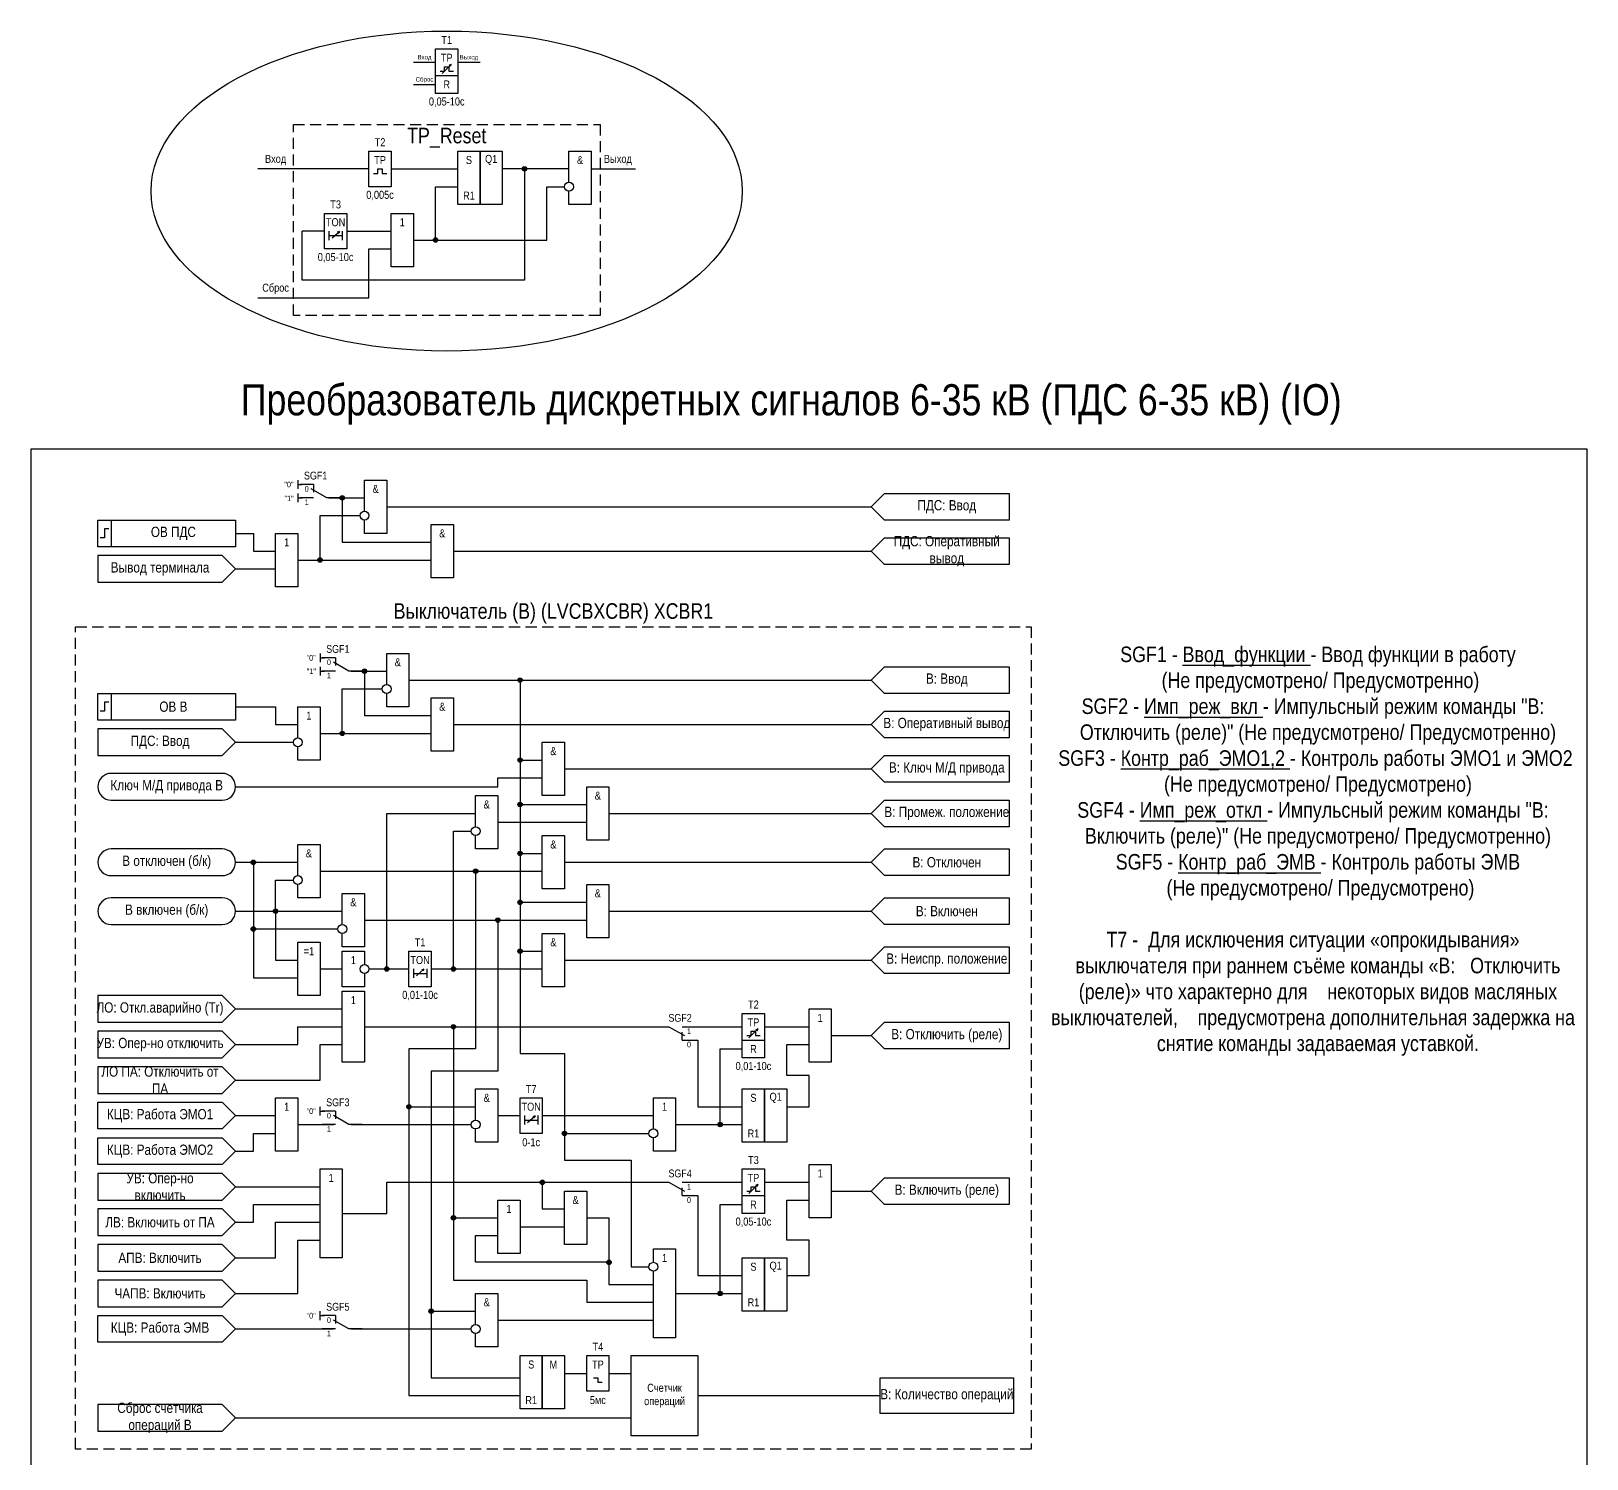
# Model space of a CAD drawing. Header units: millimetres. Extents: x -7300 to 495, y 0 to 1179.
# Drawn here: x -4825 to -4475, y 857.8 to 1179 of the extents above; entities that cross this region are included whole.
import ezdxf
from ezdxf.enums import TextEntityAlignment as Align

# ---------------------------------------------------------------- set-up
doc = ezdxf.new("R2010")
doc.units = ezdxf.units.MM
doc.linetypes.add('штриховая2', pattern=[0.375, 0.25, -0.125])
doc.layers.add('TEXT', color=7, linetype='Continuous', lineweight=25)
doc.layers.add('Основная', color=7, linetype='Continuous')
doc.styles.add('2.5_Gost_RD', font='ARIALN.TTF', dxfattribs={"height": 2.5})
doc.styles.add('3.5_Gost_RD', font='ARIALN.TTF', dxfattribs={"height": 3.5})
doc.styles.add('Вывод', font='ARIALN.TTF', dxfattribs={"height": 2.5})
doc.styles.add('Компонент', font='ARIALN.TTF', dxfattribs={"height": 3.5})

# ---------------------------------------------------------------- blocks, each defined once
blk = doc.blocks.new('Точка')
at = {"ltscale": 100}
h = blk.add_hatch(color=256, dxfattribs=at)
h.dxf.hatch_style = 1
edge = h.paths.add_edge_path()
edge.add_arc((0, 0), 0.5, 0, 360)
blk.add_circle((0, 0), 0.5, dxfattribs=at)
blk = doc.blocks.new('*U958')
at = {"layer": 'Основная', "color": 0}
blk.add_line((0, 0), (7, 4), dxfattribs=at)
at = {"layer": 'Основная', "ltscale": 0.35}
blk.add_line((6, 6), (6, 2.5), dxfattribs=at)
blk = doc.blocks.new('*U985')
at = {"layer": 'Основная', "color": 0}
for p, q in [((-3, 6), (-9, 6)), ((-3, 0), (-9, 0)), ((9, 0), (3, 0))]:
    blk.add_line(p, q, dxfattribs=at)
at = {"layer": 'Основная', "ltscale": 0.25, "xscale": -1}
blk.add_blockref('*U958', (3, 0), dxfattribs=at)
at = {"layer": 'Основная'}
for tag, height, style, p in [('В1', 2.5, 'Вывод', (-14, 6)), ('ОУ', 3.5, 'Компонент', (-2, 10)), ('В2', 2.5, 'Вывод', (-6, 4)), ('В3', 2.5, 'Вывод', (-6, -2))]:
    blk.add_attdef(tag, text='', height=height, dxfattribs=dict(at, style=style)).set_placement(p, align=Align.MIDDLE_CENTER)
blk = doc.blocks.new('*U1049')
at = {"layer": 'Основная', "color": 0}
for p, q in [((-9, 0), (-3, 0)), ((3, 6), (9, 6)), ((3, 0), (9, 0))]:
    blk.add_line(p, q, dxfattribs=at)
at = {"layer": 'Основная', "ltscale": 0.25}
blk.add_blockref('*U958', (-3, 0), dxfattribs=at)
at = {"layer": 'Основная'}
for tag, height, style, p in [('В2', 2.5, 'Вывод', (6, 8)), ('В1', 2.5, 'Вывод', (14, 6)), ('В3', 2.5, 'Вывод', (6, 2)), ('ОУ', 3.5, 'Компонент', (2, -4))]:
    blk.add_attdef(tag, text='', height=height, dxfattribs=dict(at, style=style)).set_placement(p, align=Align.MIDDLE_CENTER)

msp = doc.modelspace()

# ---------------------------------------------------------------- linework, layer by layer
at = {"ltscale": 100}
for p, q in [((-4732.5, 1169.5), (-4730.5, 1171.5)), ((-4730.5, 1171.5), (-4731.01, 1171.25)), ((-4730.5, 1171.5), (-4730.74, 1171.02)), ((-4729, 1172), (-4724, 1172)), ((-4749, 1148), (-4774, 1148)), ((-4744, 1148), (-4729, 1148)), ((-4704, 1148), (-4719, 1148)), ((-4714, 1148), (-4714, 1123)), ((-4699, 1148), (-4689, 1148)), ((-4734, 1132), (-4734, 1144)), ((-4734, 1144), (-4729, 1144)), ((-4709, 1132), (-4709, 1144)), ((-4709, 1144), (-4705, 1144)), ((-4759, 1134), (-4764, 1134)), ((-4764, 1123), (-4764, 1134)), ((-4754, 1134), (-4754, 1134)), ((-4754, 1134), (-4744, 1134)), ((-4739, 1132), (-4709, 1132)), ((-4714, 1123), (-4764, 1123)), ((-4765, 1078), (-4765, 1076)), ((-4765, 1077), (-4764, 1077)), ((-4765, 1075), (-4765, 1073)), ((-4765, 1074), (-4764, 1074)), ((-4770, 1062), (-4770, 1062)), ((-4760, 1039), (-4760, 1037)), ((-4760, 1038), (-4759, 1038)), ((-4760, 1036), (-4760, 1034)), ((-4760, 1035), (-4759, 1035)), ((-4735, 1025), (-4735, 1025)), ((-4710, 1015), (-4710, 1015)), ((-4700, 1005), (-4700, 1005)), ((-4710, 994), (-4710, 994)), ((-4700, 983), (-4700, 983)), ((-4710, 972), (-4710, 972)), ((-4735, 968), (-4735, 968)), ((-4663.5, 952.5), (-4661.5, 954.5)), ((-4661.5, 954.5), (-4662.01, 954.25)), ((-4661.5, 954.5), (-4661.74, 954.02)), ((-4760, 935), (-4760, 937)), ((-4760, 936), (-4759, 936)), ((-4710, 935), (-4710, 935)), ((-4663.5, 917.5), (-4661.5, 919.5)), ((-4661.5, 919.5), (-4662.01, 919.25)), ((-4661.5, 919.5), (-4661.74, 919.02)), ((-4760, 889), (-4760, 891)), ((-4760, 890), (-4759, 890)), ((-4779, 887), (-4757, 887)), ((-4753, 887), (-4726, 887))]:
    msp.add_line(p, q, dxfattribs=at)
at = {"color": 3, "ltscale": 100}
msp.add_line((-4739, 1167), (-4734, 1167), dxfattribs=at)
at = {"color": 7, "ltscale": 100}
for p, q in [((-4757.3, 1132.46), (-4755.63, 1133.95)), ((-4755.63, 1133.95), (-4756.15, 1133.73)), ((-4755.63, 1133.95), (-4755.89, 1133.48)), ((-4738.3, 966.46), (-4736.63, 967.95)), ((-4736.63, 967.95), (-4737.15, 967.73)), ((-4736.63, 967.95), (-4736.89, 967.48)), ((-4713.3, 933.46), (-4711.63, 934.95)), ((-4711.63, 934.95), (-4712.15, 934.73)), ((-4711.63, 934.95), (-4711.89, 934.48))]:
    msp.add_line(p, q, dxfattribs=at)
at = {"color": 6, "ltscale": 100}
msp.add_line((-4697.5, 875), (-4696.5, 875), dxfattribs=at)
at = {"ltscale": 100}
for points in [[(-4734, 1175), (-4729, 1175), (-4729, 1165), (-4734, 1165)], [(-4734, 1169), (-4729, 1169), (-4729, 1165), (-4734, 1165)], [(-4749, 1152), (-4744, 1152), (-4744, 1144), (-4749, 1144)], [(-4729, 1152), (-4724, 1152), (-4724, 1140), (-4729, 1140)], [(-4724, 1152), (-4719, 1152), (-4719, 1140), (-4724, 1140)], [(-4759, 1138), (-4754, 1138), (-4754, 1130), (-4759, 1130)], [(-4744, 1138), (-4739, 1138), (-4739, 1126), (-4744, 1126)], [(-4825, 1085), (-4475, 1085), (-4475, 0), (-4825, 0)], [(-4810, 1069), (-4779, 1069), (-4779, 1063), (-4810, 1063)], [(-4810, 1069), (-4807, 1069), (-4807, 1063), (-4810, 1063)], [(-4735, 1068), (-4730, 1068), (-4730, 1056), (-4735, 1056)], [(-4770, 1066), (-4765, 1066), (-4765, 1054), (-4770, 1054)], [(-4810, 1061), (-4810, 1055), (-4782, 1055), (-4779, 1058), (-4782, 1061)], [(-4810, 1030), (-4807, 1030), (-4807, 1024), (-4810, 1024)], [(-4810, 1030), (-4779, 1030), (-4779, 1024), (-4810, 1024)], [(-4735, 1029), (-4730, 1029), (-4730, 1017), (-4735, 1017)], [(-4810, 1022), (-4810, 1016), (-4782, 1016), (-4779, 1019), (-4782, 1022)], [(-4710, 1019), (-4705, 1019), (-4705, 1007), (-4710, 1007)], [(-4700, 1009), (-4695, 1009), (-4695, 997), (-4700, 997)], [(-4710, 998), (-4705, 998), (-4705, 986), (-4710, 986)], [(-4700, 987), (-4695, 987), (-4695, 975), (-4700, 975)], [(-4765, 974), (-4760, 974), (-4760, 962), (-4765, 962)], [(-4710, 976), (-4705, 976), (-4705, 964), (-4710, 964)], [(-4740, 972), (-4735, 972), (-4735, 964), (-4740, 964)], [(-4755, 963), (-4750, 963), (-4750, 947), (-4755, 947)], [(-4810, 962), (-4810, 956), (-4782, 956), (-4779, 959), (-4782, 962)], [(-4650, 959), (-4645, 959), (-4645, 947), (-4650, 947)], [(-4665, 958), (-4660, 958), (-4660, 948), (-4665, 948)], [(-4810, 954), (-4810, 948), (-4782, 948), (-4779, 951), (-4782, 954)], [(-4665, 952), (-4660, 952), (-4660, 948), (-4665, 948)], [(-4810, 946), (-4810, 940), (-4782, 940), (-4779, 943), (-4782, 946)], [(-4810, 938), (-4782, 938), (-4779, 935), (-4782, 932), (-4810, 932)], [(-4770, 939), (-4765, 939), (-4765, 927), (-4770, 927)], [(-4715, 939), (-4710, 939), (-4710, 931), (-4715, 931)], [(-4665, 941), (-4660, 941), (-4660, 929), (-4665, 929)], [(-4660, 941), (-4655, 941), (-4655, 929), (-4660, 929)], [(-4810, 930), (-4782, 930), (-4779, 927), (-4782, 924), (-4810, 924)], [(-4650, 924), (-4645, 924), (-4645, 912), (-4650, 912)], [(-4810, 922), (-4810, 916), (-4782, 916), (-4779, 919), (-4782, 922)], [(-4760, 923), (-4755, 923), (-4755, 903), (-4760, 903)], [(-4665, 923), (-4660, 923), (-4660, 913), (-4665, 913)], [(-4705, 918), (-4700, 918), (-4700, 906), (-4705, 906)], [(-4665, 917), (-4660, 917), (-4660, 913), (-4665, 913)], [(-4810, 914), (-4810, 908), (-4782, 908), (-4779, 911), (-4782, 914)], [(-4720, 916), (-4715, 916), (-4715, 904), (-4720, 904)], [(-4810, 906), (-4810, 900), (-4782, 900), (-4779, 903), (-4782, 906)], [(-4665, 903), (-4660, 903), (-4660, 891), (-4665, 891)], [(-4660, 903), (-4655, 903), (-4655, 891), (-4660, 891)], [(-4810, 898), (-4810, 892), (-4782, 892), (-4779, 895), (-4782, 898)], [(-4810, 890), (-4782, 890), (-4779, 887), (-4782, 884), (-4810, 884)]]:
    msp.add_lwpolyline(points, close=True, dxfattribs=at)
for points in [[(-4739, 1172), (-4734, 1172)], [(-4733, 1170), (-4732, 1170), (-4732, 1171), (-4731, 1171), (-4731, 1170), (-4730, 1170)], [(-4704, 1145), (-4704, 1152), (-4699, 1152), (-4699, 1140), (-4704, 1140), (-4704, 1143)], [(-4748, 1147), (-4747, 1147), (-4747, 1148), (-4746, 1148), (-4746, 1147), (-4745, 1147)], [(-4758, 1134), (-4758, 1132)], [(-4755, 1134), (-4755, 1132)], [(-4758, 1133), (-4755, 1133)], [(-4774, 1119), (-4749, 1119), (-4749, 1130), (-4744, 1130)], [(-4750, 1071), (-4750, 1078), (-4745, 1078), (-4745, 1066), (-4750, 1066), (-4750, 1069)], [(-4636, 1072), (-4633, 1075), (-4605, 1075), (-4605, 1069), (-4633, 1069), (-4636, 1072)], [(-4758, 1074), (-4750, 1074)], [(-4758, 1074), (-4755, 1074), (-4755, 1064), (-4735, 1064)], [(-4745, 1072), (-4636, 1072)], [(-4765, 1060), (-4760, 1060), (-4760, 1070), (-4751, 1070)], [(-4779, 1066), (-4775, 1066), (-4775, 1062), (-4770, 1062)], [(-4636, 1062), (-4633, 1065), (-4605, 1065), (-4605, 1059), (-4633, 1059), (-4636, 1062)], [(-4730, 1062), (-4636, 1062)], [(-4779, 1058), (-4770, 1058)], [(-4765, 1060), (-4735, 1060)], [(-4745, 1032), (-4745, 1039), (-4740, 1039), (-4740, 1027), (-4745, 1027), (-4745, 1030)], [(-4636, 1033), (-4633, 1036), (-4605, 1036), (-4605, 1030), (-4633, 1030), (-4636, 1033)], [(-4753, 1035), (-4745, 1035)], [(-4753, 1035), (-4750, 1035), (-4750, 1025), (-4735, 1025)], [(-4740, 1033), (-4636, 1033)], [(-4740, 1033), (-4715, 1033), (-4715, 1015), (-4710, 1015)], [(-4740, 1033), (-4715, 1033), (-4715, 1005), (-4700, 1005)], [(-4740, 1033), (-4715, 1033), (-4715, 994), (-4710, 994)], [(-4740, 1033), (-4715, 1033), (-4715, 983), (-4700, 983)], [(-4740, 1033), (-4715, 1033), (-4715, 972), (-4710, 972)], [(-4740, 1033), (-4715, 1033), (-4715, 949), (-4705, 949), (-4705, 931), (-4686, 931)], [(-4740, 1033), (-4715, 1033), (-4715, 949), (-4715, 949), (-4705, 949), (-4705, 925), (-4690, 925), (-4690, 901), (-4686, 901)], [(-4760, 1021), (-4755, 1021), (-4755, 1031), (-4746, 1031)], [(-4779, 1027), (-4770, 1027), (-4770, 1023), (-4765, 1023)], [(-4765, 1020), (-4765, 1027), (-4760, 1027), (-4760, 1015), (-4765, 1015), (-4765, 1018)], [(-4636, 1023), (-4633, 1026), (-4605, 1026), (-4605, 1020), (-4633, 1020), (-4636, 1023)], [(-4730, 1023), (-4636, 1023)], [(-4779, 1019), (-4766, 1019)], [(-4760, 1021), (-4735, 1021)], [(-4636, 1013), (-4633, 1016), (-4605, 1016), (-4605, 1010), (-4633, 1010), (-4636, 1013)], [(-4705, 1013), (-4636, 1013)], [(-4779, 1009), (-4720, 1009), (-4720, 1011), (-4710, 1011)], [(-4725, 1000), (-4725, 1007), (-4720, 1007), (-4720, 995), (-4725, 995), (-4725, 998)], [(-4636, 1003), (-4633, 1006), (-4605, 1006), (-4605, 1000), (-4633, 1000), (-4636, 1003)], [(-4749, 968), (-4745, 968), (-4745, 1003), (-4725, 1003)], [(-4720, 1001), (-4700, 1001)], [(-4695, 1003), (-4636, 1003)], [(-4735, 968), (-4730, 968), (-4730, 999), (-4726, 999)], [(-4765, 989), (-4765, 996), (-4760, 996), (-4760, 984), (-4765, 984), (-4765, 987)], [(-4636, 992), (-4633, 995), (-4605, 995), (-4605, 989), (-4633, 989), (-4636, 992)], [(-4779, 992), (-4765, 992)], [(-4779, 992), (-4775, 992), (-4775, 977), (-4756, 977)], [(-4779, 992), (-4775, 992), (-4775, 966), (-4765, 966)], [(-4705, 992), (-4636, 992)], [(-4779, 981), (-4770, 981), (-4770, 988), (-4766, 988)], [(-4760, 990), (-4710, 990)], [(-4760, 990), (-4725, 990), (-4725, 950), (-4740, 950), (-4740, 937), (-4725, 937)], [(-4755, 978), (-4755, 985), (-4750, 985), (-4750, 973), (-4755, 973), (-4755, 976)], [(-4636, 981), (-4633, 984), (-4605, 984), (-4605, 978), (-4633, 978), (-4636, 981)], [(-4779, 981), (-4755, 981)], [(-4779, 981), (-4770, 981), (-4770, 970), (-4765, 970)], [(-4695, 981), (-4636, 981)], [(-4750, 979), (-4700, 979)], [(-4750, 979), (-4720, 979), (-4720, 945), (-4735, 945), (-4735, 891), (-4725, 891)], [(-4636, 970), (-4633, 973), (-4605, 973), (-4605, 967), (-4633, 967), (-4636, 970)], [(-4750, 967), (-4750, 964), (-4755, 964), (-4755, 972), (-4750, 972), (-4750, 969)], [(-4705, 970), (-4636, 970)], [(-4760, 968), (-4755, 968)], [(-4749, 968), (-4740, 968)], [(-4739, 968), (-4739, 966)], [(-4739, 967), (-4736, 967)], [(-4736, 968), (-4736, 966)], [(-4735, 968), (-4710, 968)], [(-4779, 959), (-4755, 959)], [(-4636, 953), (-4633, 956), (-4605, 956), (-4605, 950), (-4633, 950), (-4636, 953)], [(-4779, 951), (-4765, 951), (-4765, 955), (-4755, 955)], [(-4750, 955), (-4730, 955), (-4730, 912), (-4720, 912)], [(-4750, 955), (-4682, 955)], [(-4750, 955), (-4730, 955), (-4730, 898), (-4700, 898), (-4700, 893), (-4685, 893)], [(-4678, 955), (-4665, 955)], [(-4678, 952), (-4675, 952), (-4675, 937), (-4665, 937)], [(-4664, 953), (-4663, 953), (-4663, 954), (-4662, 954), (-4662, 953), (-4661, 953)], [(-4660, 955), (-4650, 955)], [(-4645, 953), (-4636, 953)], [(-4779, 943), (-4760, 943), (-4760, 951), (-4755, 951)], [(-4680, 933), (-4670, 933), (-4670, 950), (-4665, 950)], [(-4655, 937), (-4650, 937), (-4650, 944), (-4655, 944), (-4655, 951), (-4650, 951)], [(-4725, 934), (-4725, 941), (-4720, 941), (-4720, 929), (-4725, 929), (-4725, 932)], [(-4685, 932), (-4685, 939), (-4680, 939), (-4680, 927), (-4685, 927), (-4685, 930)], [(-4779, 935), (-4770, 935)], [(-4720, 935), (-4715, 935)], [(-4714, 935), (-4714, 933)], [(-4711, 935), (-4711, 933)], [(-4710, 935), (-4685, 935)], [(-4779, 927), (-4775, 927), (-4775, 931), (-4770, 931)], [(-4765, 933), (-4757, 933)], [(-4753, 933), (-4726, 933)], [(-4714, 934), (-4711, 934)], [(-4680, 933), (-4665, 933)], [(-4636, 918), (-4633, 921), (-4605, 921), (-4605, 915), (-4633, 915), (-4636, 918)], [(-4779, 919), (-4760, 919)], [(-4755, 913), (-4745, 913), (-4745, 920), (-4710, 920), (-4710, 914), (-4705, 914)], [(-4755, 913), (-4745, 913), (-4745, 920), (-4682, 920)], [(-4678, 920), (-4665, 920)], [(-4678, 917), (-4675, 917), (-4675, 899), (-4665, 899)], [(-4664, 918), (-4663, 918), (-4663, 919), (-4662, 919), (-4662, 918), (-4661, 918)], [(-4660, 920), (-4650, 920)], [(-4645, 918), (-4636, 918)], [(-4779, 911), (-4775, 911), (-4775, 915), (-4760, 915)], [(-4680, 895), (-4670, 895), (-4670, 915), (-4665, 915)], [(-4655, 899), (-4650, 899), (-4650, 907), (-4655, 907), (-4655, 916), (-4650, 916)], [(-4779, 903), (-4770, 903), (-4770, 911), (-4760, 911)], [(-4700, 912), (-4695, 912), (-4695, 902), (-4725, 902), (-4725, 908), (-4720, 908)], [(-4715, 910), (-4705, 910)], [(-4700, 912), (-4695, 912), (-4695, 897), (-4685, 897)], [(-4779, 895), (-4765, 895), (-4765, 907), (-4760, 907)], [(-4685, 902), (-4685, 905), (-4680, 905), (-4680, 885), (-4685, 885), (-4685, 900)], [(-4725, 888), (-4725, 895), (-4720, 895), (-4720, 883), (-4725, 883), (-4725, 886)], [(-4680, 895), (-4665, 895)], [(-4720, 889), (-4685, 889)]]:
    msp.add_lwpolyline(points, dxfattribs=at)
at = {"linetype": 'штриховая2', "ltscale": 10}
for points in [[(-4766, 1158), (-4697, 1158), (-4697, 1115), (-4766, 1115)], [(-4600, 860), (-4815, 860), (-4815, 1045), (-4600, 1045)]]:
    msp.add_lwpolyline(points, close=True, dxfattribs=at)
at = {"lineweight": 30, "ltscale": 100}
for points in [[(-4807.5, 1067), (-4808.5, 1067), (-4808.5, 1065), (-4809.5, 1065)], [(-4807.5, 1028), (-4808.5, 1028), (-4808.5, 1026), (-4809.5, 1026)]]:
    msp.add_lwpolyline(points, dxfattribs=at)
at = {"ltscale": 100}
for points in [[(-4807, 1006), (-4782, 1006, 1), (-4782, 1012), (-4807, 1012, 1)], [(-4807, 989), (-4782, 989, 1), (-4782, 995), (-4807, 995, 1)], [(-4807, 978), (-4782, 978, 1), (-4782, 984), (-4807, 984, 1)]]:
    msp.add_lwpolyline(points, format="xyb", close=True, dxfattribs=at)
at = {"color": 6, "ltscale": 100}
for points in [[(-4760, 990), (-4725, 990), (-4725, 950), (-4740, 950), (-4740, 937), (-4740, 937), (-4740, 872), (-4715, 872)], [(-4750, 979), (-4720, 979), (-4720, 945), (-4735, 945), (-4735, 876), (-4715, 876)], [(-4705, 877), (-4700, 877)], [(-4698.5, 876), (-4697.5, 876)], [(-4697.5, 876), (-4697.5, 875)], [(-4695, 877), (-4690, 877)], [(-4675, 872), (-4634, 872)], [(-4779, 867), (-4690, 867)]]:
    msp.add_lwpolyline(points, dxfattribs=at)
for points in [[(-4715, 881), (-4710, 881), (-4710, 869), (-4715, 869)], [(-4710, 881), (-4705, 881), (-4705, 869), (-4710, 869)], [(-4700, 881), (-4695, 881), (-4695, 873), (-4700, 873)], [(-4690, 881), (-4675, 881), (-4675, 863), (-4690, 863)], [(-4634, 876), (-4604, 876), (-4604, 868), (-4634, 868)], [(-4810, 870), (-4810, 864), (-4782, 864), (-4779, 867), (-4782, 870)]]:
    msp.add_lwpolyline(points, close=True, dxfattribs=at)
at = {"ltscale": 100}
for centre in [(-4704, 1144), (-4765, 1019), (-4725, 999), (-4765, 988), (-4755, 977), (-4685, 931), (-4685, 901)]:
    msp.add_circle(centre, 1, dxfattribs=at)
for centre in [(-4750, 1070), (-4745, 1031), (-4750, 968), (-4725, 933), (-4725, 887)]:
    msp.add_circle(centre, 1)
msp.add_ellipse((-4731.5, 1143), major_axis=(-66.5, 0), ratio=0.541353, dxfattribs=at)

# ---------------------------------------------------------------- block references
at = {"color": 2, "ltscale": 100}
for p in [(-4714, 1148), (-4734, 1132), (-4775, 992), (-4725, 990), (-4770, 981), (-4775, 977), (-4720, 979), (-4745, 968), (-4730, 968)]:
    msp.add_blockref('Точка', p, dxfattribs=at)
at = {"ltscale": 100}
for p in [(-4755, 1074), (-4760, 1060), (-4750, 1035), (-4715, 1033), (-4755, 1021), (-4715, 1015), (-4715, 1005), (-4715, 994), (-4715, 983), (-4715, 972), (-4730, 955), (-4740, 937), (-4705, 931), (-4670, 933), (-4710, 920), (-4730, 912), (-4695, 902), (-4670, 895), (-4735, 891)]:
    msp.add_blockref('Точка', p, dxfattribs=at)
at = {"ltscale": 100, "xscale": 0.5, "yscale": 0.5, "zscale": 0.5}
msp.add_blockref('*U985', (-4755, 933), dxfattribs=at).add_auto_attribs({'ОУ': 'SGF3', 'В1': '"0"', 'В2': '0', 'В3': '1'})
at = {"layer": 'Основная', "ltscale": 0.25, "xscale": 0.5, "yscale": 0.5, "zscale": 0.5}
for p, values in [((-4760, 1074), {'ОУ': 'SGF1', 'В1': '"0"', 'В2': '0', 'В3': '1'}), ((-4755, 1035), {'ОУ': 'SGF1', 'В1': '"0"', 'В2': '0', 'В3': '1'}), ((-4755, 887), {'ОУ': 'SGF5', 'В1': '"0"', 'В2': '0', 'В3': '1'})]:
    msp.add_blockref('*U985', p, dxfattribs=at).add_auto_attribs(values)
at = {"layer": 'Основная', "ltscale": 0.25}
ref = msp.add_blockref('*U1049', (-4680, 955), dxfattribs=dict(at, xscale=-0.5, yscale=0.5, zscale=0.5, rotation=180))
ref.add_attrib('ОУ', 'SGF2', dxfattribs={"height": 1.75, "style": 'Компонент'}).set_placement((-4679, 957), align=Align.MIDDLE_CENTER)
ref.add_attrib('В2', '0', dxfattribs={"height": 1.25, "style": 'Вывод'}).set_placement((-4677, 951.02), align=Align.MIDDLE_CENTER)
ref.add_attrib('В3', '1', dxfattribs={"height": 1.25, "style": 'Вывод'}).set_placement((-4677, 953.99), align=Align.MIDDLE_CENTER)
ref = msp.add_blockref('*U1049', (-4680, 920), dxfattribs=dict(at, xscale=-0.5, yscale=0.5, zscale=0.5, rotation=180))
ref.add_attrib('ОУ', 'SGF4', dxfattribs={"height": 1.75, "style": 'Компонент'}).set_placement((-4679, 922), align=Align.MIDDLE_CENTER)
ref.add_attrib('В2', '0', dxfattribs={"height": 1.25, "style": 'Вывод'}).set_placement((-4677, 916.02), align=Align.MIDDLE_CENTER)
ref.add_attrib('В3', '1', dxfattribs={"height": 1.25, "style": 'Вывод'}).set_placement((-4677, 918.99), align=Align.MIDDLE_CENTER)

# ---------------------------------------------------------------- texts
at = {"ltscale": 100, "attachment_point": 5}
for s, insert, char_height, width, style in [('T1', (-4731.5, 1177), 1.8, 5, '2.5_Gost_RD'), ('Вход', (-4736.5, 1173), 1, 5, '2.5_Gost_RD'), ('TP', (-4731.5, 1173), 1.8, 5, '2.5_Gost_RD'), ('Выход', (-4726.5, 1173), 1, 5, '2.5_Gost_RD'), ('Сброс', (-4736.5, 1168), 1, 5, '2.5_Gost_RD'), ('R', (-4731.5, 1167), 1.8, 5, '2.5_Gost_RD'), ('0,05-10с', (-4731.5, 1163), 1.8, 5, '2.5_Gost_RD'), ('T2', (-4746.5, 1154), 1.8, 5, '2.5_Gost_RD'), ('Вход', (-4770, 1150), 1.8, 8, '2.5_Gost_RD'), ('TP', (-4746.5, 1150), 1.8, 5, '2.5_Gost_RD'), ('S', (-4726.5, 1150), 1.8, 5, '2.5_Gost_RD'), ('Q1', (-4721.5, 1150), 1.8, 5, '2.5_Gost_RD'), ('&', (-4701.5, 1150), 1.8, 5, '2.5_Gost_RD'), ('Выход', (-4693, 1150), 1.8, 8, '2.5_Gost_RD'), ('0,005с', (-4746.5, 1142), 1.8, 5, '2.5_Gost_RD'), ('R1', (-4726.5, 1142), 1.8, 5, '2.5_Gost_RD'), ('T3', (-4756.5, 1140), 1.8, 5, '2.5_Gost_RD'), ('TON', (-4756.5, 1136), 1.8, 5, '2.5_Gost_RD'), ('1', (-4741.5, 1136), 1.8, 5, '2.5_Gost_RD'), ('0,05-10с', (-4756.5, 1128), 1.8, 5, '2.5_Gost_RD'), ('Сброс', (-4770, 1121), 1.8, 8, '2.5_Gost_RD'), ('{\\C3;Преобразователь дискретных сигналов 6-35 кВ (ПДС 6-35 кВ) (IO)}', (-4654, 1095), 7, 340, '3.5_Gost_RD'), ('&', (-4747.5, 1076), 1.8, 5, '2.5_Gost_RD'), ('ПДС: Ввод', (-4619, 1072), 2.3, 28, '2.5_Gost_RD'), ('1', (-4767.5, 1064), 1.8, 5, '2.5_Gost_RD'), ('&', (-4732.5, 1066), 1.8, 5, '2.5_Gost_RD'), ('ПДС: Оперативный вывод', (-4619, 1062), 2.3, 28, '2.5_Gost_RD'), ('&', (-4742.5, 1037), 1.8, 5, '2.5_Gost_RD'), ('В: Ввод', (-4619, 1033), 2.3, 28, '2.5_Gost_RD'), ('1', (-4762.5, 1025), 1.8, 5, '2.5_Gost_RD'), ('&', (-4732.5, 1027), 1.8, 5, '2.5_Gost_RD'), ('В: Оперативный вывод', (-4619, 1023), 2.3, 28, '2.5_Gost_RD'), ('&', (-4707.5, 1017), 1.8, 5, '2.5_Gost_RD'), ('&', (-4722.5, 1005), 1.8, 5, '2.5_Gost_RD'), ('&', (-4697.5, 1007), 1.8, 5, '2.5_Gost_RD'), ('&', (-4762.5, 994), 1.8, 5, '2.5_Gost_RD'), ('&', (-4707.5, 996), 1.8, 5, '2.5_Gost_RD'), ('&', (-4752.5, 983), 1.8, 5, '2.5_Gost_RD'), ('&', (-4697.5, 985), 1.8, 5, '2.5_Gost_RD'), ('T1', (-4737.5, 974), 1.8, 5, '2.5_Gost_RD'), ('&', (-4707.5, 974), 1.8, 5, '2.5_Gost_RD'), ('=1', (-4762.5, 972), 1.8, 5, '2.5_Gost_RD'), ('1', (-4752.5, 970), 1.8, 5, '2.5_Gost_RD'), ('TON', (-4737.5, 970), 1.8, 5, '2.5_Gost_RD'), ('0,01-10с', (-4737.5, 962), 1.8, 5, '2.5_Gost_RD'), ('1', (-4752.5, 961), 1.8, 5, '2.5_Gost_RD'), ('T2', (-4662.5, 960), 1.8, 5, '2.5_Gost_RD'), ('TP', (-4662.5, 956), 1.8, 5, '2.5_Gost_RD'), ('1', (-4647.5, 957), 1.8, 5, '2.5_Gost_RD'), ('R', (-4662.5, 950), 1.8, 5, '2.5_Gost_RD'), ('0,01-10с', (-4662.5, 946), 1.8, 5, '2.5_Gost_RD'), ('T7', (-4712.5, 941), 1.8, 5, '2.5_Gost_RD'), ('&', (-4722.5, 939), 1.8, 5, '2.5_Gost_RD'), ('S', (-4662.5, 939), 1.8, 5, '2.5_Gost_RD'), ('Q1', (-4657.5, 939), 1.8, 5, '2.5_Gost_RD'), ('1', (-4767.5, 937), 1.8, 5, '2.5_Gost_RD'), ('TON', (-4712.5, 937), 1.8, 5, '2.5_Gost_RD'), ('1', (-4682.5, 937), 1.8, 5, '2.5_Gost_RD'), ('R1', (-4662.5, 931), 1.8, 5, '2.5_Gost_RD'), ('0-1с', (-4712.5, 929), 1.8, 5, '2.5_Gost_RD'), ('T3', (-4662.5, 925), 1.8, 5, '2.5_Gost_RD'), ('1', (-4757.5, 921), 1.8, 5, '2.5_Gost_RD'), ('TP', (-4662.5, 921), 1.8, 5, '2.5_Gost_RD'), ('1', (-4647.5, 922), 1.8, 5, '2.5_Gost_RD'), ('1', (-4717.5, 914), 1.8, 5, '2.5_Gost_RD'), ('&', (-4702.5, 916), 1.8, 5, '2.5_Gost_RD'), ('R', (-4662.5, 915), 1.8, 5, '2.5_Gost_RD'), ('0,05-10с', (-4662.5, 911), 1.8, 5, '2.5_Gost_RD'), ('1', (-4682.5, 903), 1.8, 5, '2.5_Gost_RD'), ('S', (-4662.5, 901), 1.8, 5, '2.5_Gost_RD'), ('Q1', (-4657.5, 901), 1.8, 5, '2.5_Gost_RD'), ('&', (-4722.5, 893), 1.8, 5, '2.5_Gost_RD'), ('R1', (-4662.5, 893), 1.8, 5, '2.5_Gost_RD')]:
    msp.add_mtext(s, dxfattribs=dict(at, insert=insert, char_height=char_height, width=width, style=style))
at = {"color": 30, "ltscale": 100, "char_height": 3.5, "attachment_point": 5, "style": '3.5_Gost_RD'}
for s, insert, width in [('{\\C3;ТР_Reset}', (-4731.5, 1155), 69), ('Выключатель (В) (LVCBXCBR) {\\C6;XCBR1}', (-4707.5, 1048), 215), ('SGF1 - {\\LВвод_функции} - Ввод функции в работу \\P^I(Не предусмотрено/ Предусмотренно)\\PSGF2 - {\\LИмп_реж_вкл} - Импульсный режим команды "В: ^I^IОтключить (реле)" (Не предусмотрено/ Предусмотренно)\\PSGF3 - {\\LКонтр_раб_ЭМО1,2} - Контроль работы ЭМО1 и ЭМО2 ^I(Не предусмотрено/ Предусмотрено)\\PSGF4 - {\\LИмп_реж_откл} - Импульсный режим команды "В: ^I^IВключить (реле)" (Не предусмотрено/ Предусмотренно)\\PSGF5 - {\\LКонтр_раб_ЭМВ} - Контроль работы ЭМВ\\P^I(Не предусмотрено/ Предусмотрено)\\P\\PТ7 - ^IДля исключения ситуации «опрокидывания» ^I^Iвыключателя при раннем съёме команды «В: ^I^IОтключить (реле)» что характерно для ^I^I^Iнекоторых видов масляных выключателей, ^I^I^Iпредусмотрена дополнительная задержка на ^I^Iснятие команды задаваемая уставкой.', (-4535.5, 994.5), 121)]:
    msp.add_mtext(s, dxfattribs=dict(at, insert=insert, width=width))
at = {"ltscale": 100, "char_height": 1.25, "attachment_point": 1, "style": '3.5_Gost_RD'}
for insert in [(-4768, 1074.5), (-4763, 1035.6)]:
    msp.add_mtext_dynamic_manual_height_columns('"1"', width=2, gutter_width=17.5, heights=[0], dxfattribs=dict(at, insert=insert))
at = {"color": 0, "ltscale": 100, "char_height": 2.3, "width": 28, "attachment_point": 5, "style": '2.5_Gost_RD'}
for s, insert in [('{\\C256;ОВ ПДС}', (-4793, 1066)), ('{\\C256;Вывод терминала}', (-4796, 1058)), ('{\\C256;ОВ В}', (-4793, 1027))]:
    msp.add_mtext(s, dxfattribs=dict(at, insert=insert))
at = {"color": 6, "ltscale": 100, "char_height": 1.8, "width": 5, "attachment_point": 5, "style": '2.5_Gost_RD'}
for s, insert in [('T4', (-4697.5, 883)), ('S', (-4712.5, 879)), ('М', (-4707.5, 879)), ('TP', (-4697.5, 879)), ('R1', (-4712.5, 871)), ('5мс', (-4697.5, 871))]:
    msp.add_mtext(s, dxfattribs=dict(at, insert=insert))
at = {"layer": 'TEXT', "ltscale": 100, "char_height": 2.3, "attachment_point": 5, "style": '2.5_Gost_RD'}
for s, insert, width in [('ПДС: Ввод', (-4796, 1019), 28), ('Ключ М/Д привода В', (-4794.5, 1009), 31), ('В: Промеж. положение', (-4619, 1003), 28), ('В отключен (б/к)', (-4794.5, 992), 31), ('В: Отключен', (-4619, 992), 28), ('В включен (б/к)', (-4794.5, 981), 31), ('В: Включен', (-4619, 981), 28), ('В: Неиспр. положение', (-4619, 970), 28), ('ЛО: Откл.аварийно (Tr)', (-4796, 959), 28), ('УВ: Опер-но отключить', (-4796, 951), 28), ('В: Отключить (реле)', (-4619, 953), 28), ('ЛО ПА: Отключить от ПА', (-4796, 943), 28), ('КЦВ: Работа ЭМО1', (-4796, 935), 28), ('КЦВ: Работа ЭМО2', (-4796, 927), 28), ('УВ: Опер-но \\Pвключить', (-4796, 919), 28), ('В: Включить (реле)', (-4619, 918), 28), ('ЛВ: Включить от ПА', (-4796, 911), 28), ('АПВ: Включить', (-4796, 903), 28), ('ЧАПВ: Включить', (-4796, 895), 28), ('КЦВ: Работа ЭМВ', (-4796, 887), 28)]:
    msp.add_mtext(s, dxfattribs=dict(at, insert=insert, width=width))
at = {"layer": 'TEXT', "color": 30, "ltscale": 100, "insert": (-4619, 1013), "char_height": 2.3, "width": 28, "attachment_point": 5, "style": '2.5_Gost_RD'}
msp.add_mtext('{\\C256;В: Ключ М/Д привода}', dxfattribs=at)
at = {"layer": 'TEXT', "color": 6, "ltscale": 100, "attachment_point": 5, "style": '2.5_Gost_RD'}
for s, insert, char_height, width in [('Счетчик^Jопераций', (-4682.5, 872), 1.8, 15), ('В: Количество операций', (-4619, 872), 2.3, 30), ('Сброс счетчика операций В', (-4796, 867), 2.3, 28)]:
    msp.add_mtext(s, dxfattribs=dict(at, insert=insert, char_height=char_height, width=width))

doc.saveas('drawing.dxf')
